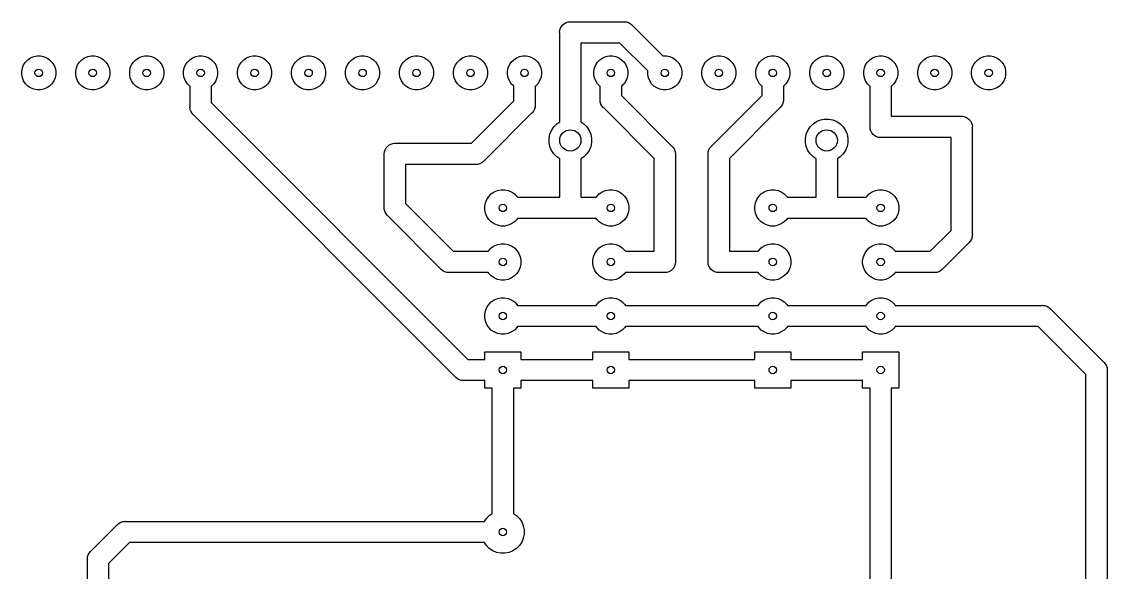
# Model space of a CAD drawing. Extents: x 115.8 to 166.9, y -116.1 to -61.1.
# Drawn here: x 115.8 to 166.9, y -87 to -61.1 of the extents above; entities that cross this region are included whole.
import ezdxf

# ---------------------------------------------------------------- set-up
doc = ezdxf.new("R2010")
doc.units = 0
doc.layers.add('BLACK', color=7, linetype='CONTINUOUS')

msp = doc.modelspace()

# ---------------------------------------------------------------- linework, layer by layer
at = {"layer": 'BLACK', "linetype": 'CONTINUOUS'}
for p, q in [((141.187, -61.3159), (141.25, -61.2397)), ((141.25, -61.2397), (141.326, -61.1773)), ((141.326, -61.1773), (141.413, -61.1308)), ((141.413, -61.1308), (141.507, -61.1022)), ((141.507, -61.1022), (141.58, -61.095)), ((141.58, -61.095), (141.605, -61.0926)), ((141.605, -61.0926), (141.63, -61.095)), ((141.63, -61.095), (144.12, -61.095)), ((144.12, -61.095), (144.145, -61.0926)), ((144.145, -61.0926), (144.17, -61.095)), ((144.17, -61.095), (144.243, -61.1022)), ((144.243, -61.1022), (144.337, -61.1308)), ((144.337, -61.1308), (144.424, -61.1773)), ((144.424, -61.1773), (144.5, -61.2397)), ((144.5, -61.2397), (144.516, -61.2588)), ((144.516, -61.2588), (145.959, -62.7023)), ((141.103, -61.595), (141.112, -61.497)), ((141.105, -61.6196), (141.103, -61.595)), ((141.105, -65.8064), (141.105, -61.6196)), ((141.112, -61.497), (141.141, -61.4027)), ((141.141, -61.4027), (141.187, -61.3159)), ((143.938, -62.095), (142.105, -62.095)), ((142.105, -62.095), (142.105, -65.8064)), ((145.252, -63.4094), (143.938, -62.095)), ((116.08, -62.8786), (116.211, -62.791)), ((116.211, -62.791), (116.357, -62.7307)), ((116.357, -62.7307), (116.511, -62.7)), ((116.511, -62.7), (116.669, -62.7)), ((116.669, -62.7), (116.823, -62.7307)), ((116.823, -62.7307), (116.969, -62.791)), ((116.969, -62.791), (117.1, -62.8786)), ((118.62, -62.8786), (118.751, -62.791)), ((118.751, -62.791), (118.897, -62.7307)), ((118.897, -62.7307), (119.051, -62.7)), ((119.051, -62.7), (119.209, -62.7)), ((119.209, -62.7), (119.363, -62.7307)), ((119.363, -62.7307), (119.509, -62.791)), ((119.509, -62.791), (119.64, -62.8786)), ((121.16, -62.8786), (121.291, -62.791)), ((121.291, -62.791), (121.437, -62.7307)), ((121.437, -62.7307), (121.591, -62.7)), ((121.591, -62.7), (121.749, -62.7)), ((121.749, -62.7), (121.903, -62.7307)), ((121.903, -62.7307), (122.049, -62.791)), ((122.049, -62.791), (122.18, -62.8786)), ((123.7, -62.8786), (123.831, -62.791)), ((123.831, -62.791), (123.977, -62.7307)), ((123.977, -62.7307), (124.131, -62.7)), ((124.131, -62.7), (124.289, -62.7)), ((124.289, -62.7), (124.443, -62.7307)), ((124.443, -62.7307), (124.589, -62.791)), ((124.589, -62.791), (124.72, -62.8786)), ((126.24, -62.8786), (126.371, -62.791)), ((126.371, -62.791), (126.517, -62.7307)), ((126.517, -62.7307), (126.671, -62.7)), ((126.671, -62.7), (126.829, -62.7)), ((126.829, -62.7), (126.983, -62.7307)), ((126.983, -62.7307), (127.129, -62.791)), ((127.129, -62.791), (127.26, -62.8786)), ((128.78, -62.8786), (128.911, -62.791)), ((128.911, -62.791), (129.057, -62.7307)), ((129.057, -62.7307), (129.211, -62.7)), ((129.211, -62.7), (129.369, -62.7)), ((129.369, -62.7), (129.523, -62.7307)), ((129.523, -62.7307), (129.669, -62.791)), ((129.669, -62.791), (129.8, -62.8786)), ((131.32, -62.8786), (131.451, -62.791)), ((131.451, -62.791), (131.597, -62.7307)), ((131.597, -62.7307), (131.751, -62.7)), ((131.751, -62.7), (131.909, -62.7)), ((131.909, -62.7), (132.063, -62.7307)), ((132.063, -62.7307), (132.209, -62.791)), ((132.209, -62.791), (132.34, -62.8786)), ((133.86, -62.8786), (133.991, -62.791)), ((133.991, -62.791), (134.137, -62.7307)), ((134.137, -62.7307), (134.291, -62.7)), ((134.291, -62.7), (134.449, -62.7)), ((134.449, -62.7), (134.603, -62.7307)), ((134.603, -62.7307), (134.749, -62.791)), ((134.749, -62.791), (134.88, -62.8786)), ((136.4, -62.8786), (136.531, -62.791)), ((136.531, -62.791), (136.677, -62.7307)), ((136.677, -62.7307), (136.831, -62.7)), ((136.831, -62.7), (136.989, -62.7)), ((136.989, -62.7), (137.143, -62.7307)), ((137.143, -62.7307), (137.289, -62.791)), ((137.289, -62.791), (137.42, -62.8786)), ((138.94, -62.8786), (139.071, -62.791)), ((139.071, -62.791), (139.217, -62.7307)), ((139.217, -62.7307), (139.371, -62.7)), ((139.371, -62.7), (139.529, -62.7)), ((139.529, -62.7), (139.683, -62.7307)), ((139.683, -62.7307), (139.829, -62.791)), ((139.829, -62.791), (139.96, -62.8786)), ((143, -62.8786), (143.131, -62.791)), ((143.131, -62.791), (143.277, -62.7307)), ((143.277, -62.7307), (143.431, -62.7)), ((143.431, -62.7), (143.589, -62.7)), ((143.589, -62.7), (143.743, -62.7307)), ((143.743, -62.7307), (143.889, -62.791)), ((143.889, -62.791), (144.02, -62.8786)), ((145.959, -62.7023), (145.971, -62.7)), ((145.971, -62.7), (146.129, -62.7)), ((146.129, -62.7), (146.283, -62.7307)), ((146.283, -62.7307), (146.429, -62.791)), ((146.429, -62.791), (146.56, -62.8786)), ((148.08, -62.8786), (148.211, -62.791)), ((148.211, -62.791), (148.357, -62.7307)), ((148.357, -62.7307), (148.511, -62.7)), ((148.511, -62.7), (148.669, -62.7)), ((148.669, -62.7), (148.823, -62.7307)), ((148.823, -62.7307), (148.969, -62.791)), ((148.969, -62.791), (149.1, -62.8786)), ((150.62, -62.8786), (150.751, -62.791)), ((150.751, -62.791), (150.897, -62.7307)), ((150.897, -62.7307), (151.051, -62.7)), ((151.051, -62.7), (151.209, -62.7)), ((151.209, -62.7), (151.363, -62.7307)), ((151.363, -62.7307), (151.509, -62.791)), ((151.509, -62.791), (151.64, -62.8786)), ((153.16, -62.8786), (153.291, -62.791)), ((153.291, -62.791), (153.437, -62.7307)), ((153.437, -62.7307), (153.591, -62.7)), ((153.591, -62.7), (153.749, -62.7)), ((153.749, -62.7), (153.903, -62.7307)), ((153.903, -62.7307), (154.049, -62.791)), ((154.049, -62.791), (154.18, -62.8786)), ((155.7, -62.8786), (155.831, -62.791)), ((155.831, -62.791), (155.977, -62.7307)), ((155.977, -62.7307), (156.131, -62.7)), ((156.131, -62.7), (156.289, -62.7)), ((156.289, -62.7), (156.443, -62.7307)), ((156.443, -62.7307), (156.589, -62.791)), ((156.589, -62.791), (156.72, -62.8786)), ((158.24, -62.8786), (158.371, -62.791)), ((158.371, -62.791), (158.517, -62.7307)), ((158.517, -62.7307), (158.671, -62.7)), ((158.671, -62.7), (158.829, -62.7)), ((158.829, -62.7), (158.983, -62.7307)), ((158.983, -62.7307), (159.129, -62.791)), ((159.129, -62.791), (159.26, -62.8786)), ((160.78, -62.8786), (160.911, -62.791)), ((160.911, -62.791), (161.057, -62.7307)), ((161.057, -62.7307), (161.211, -62.7)), ((161.211, -62.7), (161.369, -62.7)), ((161.369, -62.7), (161.523, -62.7307)), ((161.523, -62.7307), (161.669, -62.791)), ((161.669, -62.791), (161.8, -62.8786)), ((115.79, -63.4212), (115.821, -63.2666)), ((115.821, -63.2666), (115.881, -63.1211)), ((115.881, -63.1211), (115.969, -62.99)), ((115.969, -62.99), (116.08, -62.8786)), ((117.1, -62.8786), (117.211, -62.99)), ((117.211, -62.99), (117.299, -63.1211)), ((117.299, -63.1211), (117.359, -63.2666)), ((117.359, -63.2666), (117.39, -63.4212)), ((118.33, -63.4212), (118.361, -63.2666)), ((118.361, -63.2666), (118.421, -63.1211)), ((118.421, -63.1211), (118.509, -62.99)), ((118.509, -62.99), (118.62, -62.8786)), ((119.64, -62.8786), (119.751, -62.99)), ((119.751, -62.99), (119.839, -63.1211)), ((119.839, -63.1211), (119.899, -63.2666)), ((119.899, -63.2666), (119.93, -63.4212)), ((120.87, -63.4212), (120.901, -63.2666)), ((120.901, -63.2666), (120.961, -63.1211)), ((120.961, -63.1211), (121.049, -62.99)), ((121.049, -62.99), (121.16, -62.8786)), ((122.18, -62.8786), (122.291, -62.99)), ((122.291, -62.99), (122.379, -63.1211)), ((122.379, -63.1211), (122.439, -63.2666)), ((122.439, -63.2666), (122.47, -63.4212)), ((123.41, -63.4212), (123.441, -63.2666)), ((123.441, -63.2666), (123.501, -63.1211)), ((123.501, -63.1211), (123.589, -62.99)), ((123.589, -62.99), (123.7, -62.8786)), ((124.72, -62.8786), (124.831, -62.99)), ((124.831, -62.99), (124.919, -63.1211)), ((124.919, -63.1211), (124.979, -63.2666)), ((124.979, -63.2666), (125.01, -63.4212)), ((125.95, -63.4212), (125.981, -63.2666)), ((125.981, -63.2666), (126.041, -63.1211)), ((126.041, -63.1211), (126.129, -62.99)), ((126.129, -62.99), (126.24, -62.8786)), ((127.26, -62.8786), (127.371, -62.99)), ((127.371, -62.99), (127.459, -63.1211)), ((127.459, -63.1211), (127.519, -63.2666)), ((127.519, -63.2666), (127.55, -63.4212)), ((128.49, -63.4212), (128.521, -63.2666)), ((128.521, -63.2666), (128.581, -63.1211)), ((128.581, -63.1211), (128.669, -62.99)), ((128.669, -62.99), (128.78, -62.8786)), ((129.8, -62.8786), (129.911, -62.99)), ((129.911, -62.99), (129.999, -63.1211)), ((129.999, -63.1211), (130.059, -63.2666)), ((130.059, -63.2666), (130.09, -63.4212)), ((131.03, -63.4212), (131.061, -63.2666)), ((131.061, -63.2666), (131.121, -63.1211)), ((131.121, -63.1211), (131.209, -62.99)), ((131.209, -62.99), (131.32, -62.8786)), ((132.34, -62.8786), (132.451, -62.99)), ((132.451, -62.99), (132.539, -63.1211)), ((132.539, -63.1211), (132.599, -63.2666)), ((132.599, -63.2666), (132.63, -63.4212)), ((133.57, -63.4212), (133.601, -63.2666)), ((133.601, -63.2666), (133.661, -63.1211)), ((133.661, -63.1211), (133.749, -62.99)), ((133.749, -62.99), (133.86, -62.8786)), ((134.88, -62.8786), (134.991, -62.99)), ((134.991, -62.99), (135.079, -63.1211)), ((135.079, -63.1211), (135.139, -63.2666)), ((135.139, -63.2666), (135.17, -63.4212)), ((136.11, -63.4212), (136.141, -63.2666)), ((136.141, -63.2666), (136.201, -63.1211)), ((136.201, -63.1211), (136.289, -62.99)), ((136.289, -62.99), (136.4, -62.8786)), ((137.42, -62.8786), (137.531, -62.99)), ((137.531, -62.99), (137.619, -63.1211)), ((137.619, -63.1211), (137.679, -63.2666)), ((137.679, -63.2666), (137.71, -63.4212)), ((138.65, -63.4212), (138.681, -63.2666)), ((138.681, -63.2666), (138.741, -63.1211)), ((138.741, -63.1211), (138.829, -62.99)), ((138.829, -62.99), (138.94, -62.8786)), ((139.96, -62.8786), (140.071, -62.99)), ((140.071, -62.99), (140.159, -63.1211)), ((140.159, -63.1211), (140.219, -63.2666)), ((140.219, -63.2666), (140.25, -63.4212)), ((142.71, -63.4212), (142.741, -63.2666)), ((142.741, -63.2666), (142.801, -63.1211)), ((142.801, -63.1211), (142.889, -62.99)), ((142.889, -62.99), (143, -62.8786)), ((144.02, -62.8786), (144.131, -62.99)), ((144.131, -62.99), (144.219, -63.1211)), ((144.219, -63.1211), (144.279, -63.2666)), ((144.279, -63.2666), (144.31, -63.4212)), ((146.56, -62.8786), (146.671, -62.99)), ((146.671, -62.99), (146.759, -63.1211)), ((146.759, -63.1211), (146.819, -63.2666)), ((146.819, -63.2666), (146.85, -63.4212)), ((147.79, -63.4212), (147.821, -63.2666)), ((147.821, -63.2666), (147.881, -63.1211)), ((147.881, -63.1211), (147.969, -62.99)), ((147.969, -62.99), (148.08, -62.8786)), ((149.1, -62.8786), (149.211, -62.99)), ((149.211, -62.99), (149.299, -63.1211)), ((149.299, -63.1211), (149.359, -63.2666)), ((149.359, -63.2666), (149.39, -63.4212)), ((150.33, -63.4212), (150.361, -63.2666)), ((150.361, -63.2666), (150.421, -63.1211)), ((150.421, -63.1211), (150.509, -62.99)), ((150.509, -62.99), (150.62, -62.8786)), ((151.64, -62.8786), (151.751, -62.99)), ((151.751, -62.99), (151.839, -63.1211)), ((151.839, -63.1211), (151.899, -63.2666)), ((151.899, -63.2666), (151.93, -63.4212)), ((152.87, -63.4212), (152.901, -63.2666)), ((152.901, -63.2666), (152.961, -63.1211)), ((152.961, -63.1211), (153.049, -62.99)), ((153.049, -62.99), (153.16, -62.8786)), ((154.18, -62.8786), (154.291, -62.99)), ((154.291, -62.99), (154.379, -63.1211)), ((154.379, -63.1211), (154.439, -63.2666)), ((154.439, -63.2666), (154.47, -63.4212)), ((155.41, -63.4212), (155.441, -63.2666)), ((155.441, -63.2666), (155.501, -63.1211)), ((155.501, -63.1211), (155.589, -62.99)), ((155.589, -62.99), (155.7, -62.8786)), ((156.72, -62.8786), (156.831, -62.99)), ((156.831, -62.99), (156.919, -63.1211)), ((156.919, -63.1211), (156.979, -63.2666)), ((156.979, -63.2666), (157.01, -63.4212)), ((157.95, -63.4212), (157.981, -63.2666)), ((157.981, -63.2666), (158.041, -63.1211)), ((158.041, -63.1211), (158.129, -62.99)), ((158.129, -62.99), (158.24, -62.8786)), ((159.26, -62.8786), (159.371, -62.99)), ((159.371, -62.99), (159.459, -63.1211)), ((159.459, -63.1211), (159.519, -63.2666)), ((159.519, -63.2666), (159.55, -63.4212)), ((160.49, -63.4212), (160.521, -63.2666)), ((160.521, -63.2666), (160.581, -63.1211)), ((160.581, -63.1211), (160.669, -62.99)), ((160.669, -62.99), (160.78, -62.8786)), ((161.8, -62.8786), (161.911, -62.99)), ((161.911, -62.99), (161.999, -63.1211)), ((161.999, -63.1211), (162.059, -63.2666)), ((162.059, -63.2666), (162.09, -63.4212)), ((115.79, -63.5788), (115.79, -63.4212)), ((115.821, -63.7334), (115.79, -63.5788)), ((115.881, -63.8789), (115.821, -63.7334)), ((117.359, -63.7334), (117.299, -63.8789)), ((117.39, -63.5788), (117.359, -63.7334)), ((117.39, -63.4212), (117.39, -63.5788)), ((118.33, -63.5788), (118.33, -63.4212)), ((118.361, -63.7334), (118.33, -63.5788)), ((118.421, -63.8789), (118.361, -63.7334)), ((119.899, -63.7334), (119.839, -63.8789)), ((119.93, -63.5788), (119.899, -63.7334)), ((119.93, -63.4212), (119.93, -63.5788)), ((120.87, -63.5788), (120.87, -63.4212)), ((120.901, -63.7334), (120.87, -63.5788)), ((120.961, -63.8789), (120.901, -63.7334)), ((122.439, -63.7334), (122.379, -63.8789)), ((122.47, -63.5788), (122.439, -63.7334)), ((122.47, -63.4212), (122.47, -63.5788)), ((123.41, -63.5788), (123.41, -63.4212)), ((123.441, -63.7334), (123.41, -63.5788)), ((123.501, -63.8789), (123.441, -63.7334)), ((124.979, -63.7334), (124.919, -63.8789)), ((125.01, -63.5788), (124.979, -63.7334)), ((125.01, -63.4212), (125.01, -63.5788)), ((125.95, -63.5788), (125.95, -63.4212)), ((125.981, -63.7334), (125.95, -63.5788)), ((126.041, -63.8789), (125.981, -63.7334)), ((127.519, -63.7334), (127.459, -63.8789)), ((127.55, -63.5788), (127.519, -63.7334)), ((127.55, -63.4212), (127.55, -63.5788)), ((128.49, -63.5788), (128.49, -63.4212)), ((128.521, -63.7334), (128.49, -63.5788)), ((128.581, -63.8789), (128.521, -63.7334)), ((130.059, -63.7334), (129.999, -63.8789)), ((130.09, -63.5788), (130.059, -63.7334)), ((130.09, -63.4212), (130.09, -63.5788)), ((131.03, -63.5788), (131.03, -63.4212)), ((131.061, -63.7334), (131.03, -63.5788)), ((131.121, -63.8789), (131.061, -63.7334)), ((132.599, -63.7334), (132.539, -63.8789)), ((132.63, -63.5788), (132.599, -63.7334)), ((132.63, -63.4212), (132.63, -63.5788)), ((133.57, -63.5788), (133.57, -63.4212)), ((133.601, -63.7334), (133.57, -63.5788)), ((133.661, -63.8789), (133.601, -63.7334)), ((135.139, -63.7334), (135.079, -63.8789)), ((135.17, -63.5788), (135.139, -63.7334)), ((135.17, -63.4212), (135.17, -63.5788)), ((136.11, -63.5788), (136.11, -63.4212)), ((136.141, -63.7334), (136.11, -63.5788)), ((136.201, -63.8789), (136.141, -63.7334)), ((137.679, -63.7334), (137.619, -63.8789)), ((137.71, -63.5788), (137.679, -63.7334)), ((137.71, -63.4212), (137.71, -63.5788)), ((138.65, -63.5788), (138.65, -63.4212)), ((138.681, -63.7334), (138.65, -63.5788)), ((138.741, -63.8789), (138.681, -63.7334)), ((140.219, -63.7334), (140.159, -63.8789)), ((140.25, -63.5788), (140.219, -63.7334)), ((140.25, -63.4212), (140.25, -63.5788)), ((142.71, -63.5788), (142.71, -63.4212)), ((142.741, -63.7334), (142.71, -63.5788)), ((142.801, -63.8789), (142.741, -63.7334)), ((144.279, -63.7334), (144.219, -63.8789)), ((144.31, -63.5788), (144.279, -63.7334)), ((144.31, -63.4212), (144.31, -63.5788)), ((145.25, -63.4212), (145.252, -63.4094)), ((145.25, -63.5788), (145.25, -63.4212)), ((145.281, -63.7334), (145.25, -63.5788)), ((145.341, -63.8789), (145.281, -63.7334)), ((146.819, -63.7334), (146.759, -63.8789)), ((146.85, -63.5788), (146.819, -63.7334)), ((146.85, -63.4212), (146.85, -63.5788)), ((147.79, -63.5788), (147.79, -63.4212)), ((147.821, -63.7334), (147.79, -63.5788)), ((147.881, -63.8789), (147.821, -63.7334)), ((149.359, -63.7334), (149.299, -63.8789)), ((149.39, -63.5788), (149.359, -63.7334)), ((149.39, -63.4212), (149.39, -63.5788)), ((150.33, -63.5788), (150.33, -63.4212)), ((150.361, -63.7334), (150.33, -63.5788)), ((150.421, -63.8789), (150.361, -63.7334)), ((151.899, -63.7334), (151.839, -63.8789)), ((151.93, -63.5788), (151.899, -63.7334)), ((151.93, -63.4212), (151.93, -63.5788)), ((152.87, -63.5788), (152.87, -63.4212)), ((152.901, -63.7334), (152.87, -63.5788)), ((152.961, -63.8789), (152.901, -63.7334)), ((154.439, -63.7334), (154.379, -63.8789)), ((154.47, -63.5788), (154.439, -63.7334)), ((154.47, -63.4212), (154.47, -63.5788)), ((155.41, -63.5788), (155.41, -63.4212)), ((155.441, -63.7334), (155.41, -63.5788)), ((155.501, -63.8789), (155.441, -63.7334)), ((156.979, -63.7334), (156.919, -63.8789)), ((157.01, -63.5788), (156.979, -63.7334)), ((157.01, -63.4212), (157.01, -63.5788)), ((157.95, -63.5788), (157.95, -63.4212)), ((157.981, -63.7334), (157.95, -63.5788)), ((158.041, -63.8789), (157.981, -63.7334)), ((159.519, -63.7334), (159.459, -63.8789)), ((159.55, -63.5788), (159.519, -63.7334)), ((159.55, -63.4212), (159.55, -63.5788)), ((160.49, -63.5788), (160.49, -63.4212)), ((160.521, -63.7334), (160.49, -63.5788)), ((160.581, -63.8789), (160.521, -63.7334)), ((162.059, -63.7334), (161.999, -63.8789)), ((162.09, -63.5788), (162.059, -63.7334)), ((162.09, -63.4212), (162.09, -63.5788)), ((115.969, -64.01), (115.881, -63.8789)), ((116.08, -64.1214), (115.969, -64.01)), ((116.211, -64.209), (116.08, -64.1214)), ((116.357, -64.2693), (116.211, -64.209)), ((116.511, -64.3), (116.357, -64.2693)), ((116.669, -64.3), (116.511, -64.3)), ((116.823, -64.2693), (116.669, -64.3)), ((116.969, -64.209), (116.823, -64.2693)), ((117.1, -64.1214), (116.969, -64.209)), ((117.211, -64.01), (117.1, -64.1214)), ((117.299, -63.8789), (117.211, -64.01)), ((118.509, -64.01), (118.421, -63.8789)), ((118.62, -64.1214), (118.509, -64.01)), ((118.751, -64.209), (118.62, -64.1214)), ((118.897, -64.2693), (118.751, -64.209)), ((119.051, -64.3), (118.897, -64.2693)), ((119.209, -64.3), (119.051, -64.3)), ((119.363, -64.2693), (119.209, -64.3)), ((119.509, -64.209), (119.363, -64.2693)), ((119.64, -64.1214), (119.509, -64.209)), ((119.751, -64.01), (119.64, -64.1214)), ((119.839, -63.8789), (119.751, -64.01)), ((121.049, -64.01), (120.961, -63.8789)), ((121.16, -64.1214), (121.049, -64.01)), ((121.291, -64.209), (121.16, -64.1214)), ((121.437, -64.2693), (121.291, -64.209)), ((121.591, -64.3), (121.437, -64.2693)), ((121.749, -64.3), (121.591, -64.3)), ((121.903, -64.2693), (121.749, -64.3)), ((122.049, -64.209), (121.903, -64.2693)), ((122.18, -64.1214), (122.049, -64.209)), ((122.291, -64.01), (122.18, -64.1214)), ((122.379, -63.8789), (122.291, -64.01)), ((123.589, -64.01), (123.501, -63.8789)), ((123.7, -64.1214), (123.589, -64.01)), ((123.71, -64.1281), (123.7, -64.1214)), ((123.71, -65.0754), (123.71, -64.1281)), ((124.72, -64.1214), (124.71, -64.1281)), ((124.71, -64.1281), (124.71, -64.8929)), ((124.831, -64.01), (124.72, -64.1214)), ((124.919, -63.8789), (124.831, -64.01)), ((126.129, -64.01), (126.041, -63.8789)), ((126.24, -64.1214), (126.129, -64.01)), ((126.371, -64.209), (126.24, -64.1214)), ((126.517, -64.2693), (126.371, -64.209)), ((126.671, -64.3), (126.517, -64.2693)), ((126.829, -64.3), (126.671, -64.3)), ((126.983, -64.2693), (126.829, -64.3)), ((127.129, -64.209), (126.983, -64.2693)), ((127.26, -64.1214), (127.129, -64.209)), ((127.371, -64.01), (127.26, -64.1214)), ((127.459, -63.8789), (127.371, -64.01)), ((128.669, -64.01), (128.581, -63.8789)), ((128.78, -64.1214), (128.669, -64.01)), ((128.911, -64.209), (128.78, -64.1214)), ((129.057, -64.2693), (128.911, -64.209)), ((129.211, -64.3), (129.057, -64.2693)), ((129.369, -64.3), (129.211, -64.3)), ((129.523, -64.2693), (129.369, -64.3)), ((129.669, -64.209), (129.523, -64.2693)), ((129.8, -64.1214), (129.669, -64.209)), ((129.911, -64.01), (129.8, -64.1214)), ((129.999, -63.8789), (129.911, -64.01)), ((131.209, -64.01), (131.121, -63.8789)), ((131.32, -64.1214), (131.209, -64.01)), ((131.451, -64.209), (131.32, -64.1214)), ((131.597, -64.2693), (131.451, -64.209)), ((131.751, -64.3), (131.597, -64.2693)), ((131.909, -64.3), (131.751, -64.3)), ((132.063, -64.2693), (131.909, -64.3)), ((132.209, -64.209), (132.063, -64.2693)), ((132.34, -64.1214), (132.209, -64.209)), ((132.451, -64.01), (132.34, -64.1214)), ((132.539, -63.8789), (132.451, -64.01)), ((133.749, -64.01), (133.661, -63.8789)), ((133.86, -64.1214), (133.749, -64.01)), ((133.991, -64.209), (133.86, -64.1214)), ((134.137, -64.2693), (133.991, -64.209)), ((134.291, -64.3), (134.137, -64.2693)), ((134.449, -64.3), (134.291, -64.3)), ((134.603, -64.2693), (134.449, -64.3)), ((134.749, -64.209), (134.603, -64.2693)), ((134.88, -64.1214), (134.749, -64.209)), ((134.991, -64.01), (134.88, -64.1214)), ((135.079, -63.8789), (134.991, -64.01)), ((136.289, -64.01), (136.201, -63.8789)), ((136.4, -64.1214), (136.289, -64.01)), ((136.531, -64.209), (136.4, -64.1214)), ((136.677, -64.2693), (136.531, -64.209)), ((136.831, -64.3), (136.677, -64.2693)), ((136.989, -64.3), (136.831, -64.3)), ((137.143, -64.2693), (136.989, -64.3)), ((137.289, -64.209), (137.143, -64.2693)), ((137.42, -64.1214), (137.289, -64.209)), ((137.531, -64.01), (137.42, -64.1214)), ((137.619, -63.8789), (137.531, -64.01)), ((138.829, -64.01), (138.741, -63.8789)), ((138.94, -64.1214), (138.829, -64.01)), ((138.95, -64.1281), (138.94, -64.1214)), ((138.95, -64.8129), (138.95, -64.1281)), ((139.96, -64.1214), (139.95, -64.1281)), ((139.95, -64.1281), (139.95, -64.9954)), ((140.071, -64.01), (139.96, -64.1214)), ((140.159, -63.8789), (140.071, -64.01)), ((142.889, -64.01), (142.801, -63.8789)), ((143, -64.1214), (142.889, -64.01)), ((143.01, -64.1281), (143, -64.1214)), ((143.01, -64.7454), (143.01, -64.1281)), ((144.02, -64.1214), (144.01, -64.1281)), ((144.01, -64.1281), (144.01, -64.5629)), ((144.131, -64.01), (144.02, -64.1214)), ((144.219, -63.8789), (144.131, -64.01)), ((145.429, -64.01), (145.341, -63.8789)), ((145.54, -64.1214), (145.429, -64.01)), ((145.671, -64.209), (145.54, -64.1214)), ((145.817, -64.2693), (145.671, -64.209)), ((145.971, -64.3), (145.817, -64.2693)), ((146.129, -64.3), (145.971, -64.3)), ((146.283, -64.2693), (146.129, -64.3)), ((146.429, -64.209), (146.283, -64.2693)), ((146.56, -64.1214), (146.429, -64.209)), ((146.671, -64.01), (146.56, -64.1214)), ((146.759, -63.8789), (146.671, -64.01)), ((147.969, -64.01), (147.881, -63.8789)), ((148.08, -64.1214), (147.969, -64.01)), ((148.211, -64.209), (148.08, -64.1214)), ((148.357, -64.2693), (148.211, -64.209)), ((148.511, -64.3), (148.357, -64.2693)), ((148.669, -64.3), (148.511, -64.3)), ((148.823, -64.2693), (148.669, -64.3)), ((148.969, -64.209), (148.823, -64.2693)), ((149.1, -64.1214), (148.969, -64.209)), ((149.211, -64.01), (149.1, -64.1214)), ((149.299, -63.8789), (149.211, -64.01)), ((150.509, -64.01), (150.421, -63.8789)), ((150.62, -64.1214), (150.509, -64.01)), ((150.63, -64.1281), (150.62, -64.1214)), ((150.63, -64.5629), (150.63, -64.1281)), ((151.64, -64.1214), (151.63, -64.1281)), ((151.63, -64.1281), (151.63, -64.7455)), ((151.751, -64.01), (151.64, -64.1214)), ((151.839, -63.8789), (151.751, -64.01)), ((153.049, -64.01), (152.961, -63.8789)), ((153.16, -64.1214), (153.049, -64.01)), ((153.291, -64.209), (153.16, -64.1214)), ((153.437, -64.2693), (153.291, -64.209)), ((153.591, -64.3), (153.437, -64.2693)), ((153.749, -64.3), (153.591, -64.3)), ((153.903, -64.2693), (153.749, -64.3)), ((154.049, -64.209), (153.903, -64.2693)), ((154.18, -64.1214), (154.049, -64.209)), ((154.291, -64.01), (154.18, -64.1214)), ((154.379, -63.8789), (154.291, -64.01)), ((155.589, -64.01), (155.501, -63.8789)), ((155.7, -64.1214), (155.589, -64.01)), ((155.71, -64.1281), (155.7, -64.1214)), ((155.71, -66.0154), (155.71, -64.1281)), ((156.72, -64.1214), (156.71, -64.1281)), ((156.71, -64.1281), (156.71, -65.54)), ((156.831, -64.01), (156.72, -64.1214)), ((156.919, -63.8789), (156.831, -64.01)), ((158.129, -64.01), (158.041, -63.8789)), ((158.24, -64.1214), (158.129, -64.01)), ((158.371, -64.209), (158.24, -64.1214)), ((158.517, -64.2693), (158.371, -64.209)), ((158.671, -64.3), (158.517, -64.2693)), ((158.829, -64.3), (158.671, -64.3)), ((158.983, -64.2693), (158.829, -64.3)), ((159.129, -64.209), (158.983, -64.2693)), ((159.26, -64.1214), (159.129, -64.209)), ((159.371, -64.01), (159.26, -64.1214)), ((159.459, -63.8789), (159.371, -64.01)), ((160.669, -64.01), (160.581, -63.8789)), ((160.78, -64.1214), (160.669, -64.01)), ((160.911, -64.209), (160.78, -64.1214)), ((161.057, -64.2693), (160.911, -64.209)), ((161.211, -64.3), (161.057, -64.2693)), ((161.369, -64.3), (161.211, -64.3)), ((161.523, -64.2693), (161.369, -64.3)), ((161.669, -64.209), (161.523, -64.2693)), ((161.8, -64.1214), (161.669, -64.209)), ((161.911, -64.01), (161.8, -64.1214)), ((161.999, -63.8789), (161.911, -64.01)), ((136.953, -66.81), (138.95, -64.8129)), ((143.008, -64.77), (143.01, -64.7454)), ((143.017, -64.868), (143.008, -64.77)), ((143.034, -64.922), (143.017, -64.868)), ((144.01, -64.5629), (146.386, -66.9391)), ((148.254, -66.9391), (150.63, -64.5629)), ((151.623, -64.868), (151.594, -64.9623)), ((151.63, -64.7946), (151.623, -64.868)), ((151.63, -64.7455), (151.632, -64.77)), ((151.632, -64.77), (151.63, -64.7946)), ((151.63, -64.7946), (151.63, -64.7946)), ((123.708, -65.1), (123.71, -65.0754)), ((123.717, -65.198), (123.708, -65.1)), ((123.74, -65.2724), (123.717, -65.198)), ((123.746, -65.2923), (123.74, -65.2724)), ((123.792, -65.3791), (123.746, -65.2923)), ((123.855, -65.4553), (123.792, -65.3791)), ((124.71, -64.8929), (136.787, -76.97)), ((139.805, -65.3753), (139.786, -65.3909)), ((139.868, -65.2991), (139.805, -65.3753)), ((139.914, -65.2123), (139.868, -65.2991)), ((139.943, -65.118), (139.914, -65.2123)), ((139.95, -65.0446), (139.943, -65.118)), ((139.95, -64.9954), (139.952, -65.02)), ((139.952, -65.02), (139.95, -65.0446)), ((139.95, -65.0446), (139.95, -65.0446)), ((143.046, -64.9623), (143.034, -64.922)), ((143.092, -65.0491), (143.046, -64.9623)), ((143.155, -65.1253), (143.092, -65.0491)), ((143.174, -65.1409), (143.155, -65.1253)), ((145.55, -67.5171), (143.174, -65.1409)), ((151.466, -65.1409), (149.09, -67.5171)), ((151.485, -65.1253), (151.466, -65.1409)), ((151.548, -65.0491), (151.485, -65.1253)), ((151.594, -64.9623), (151.548, -65.0491)), ((123.874, -65.4709), (123.855, -65.4553)), ((136.209, -77.8062), (123.874, -65.4709)), ((139.786, -65.3909), (137.531, -67.6462)), ((140.968, -65.8982), (141.105, -65.8064)), ((142.105, -65.8064), (142.242, -65.8982)), ((153.033, -65.8982), (153.196, -65.7888)), ((153.196, -65.7888), (153.378, -65.7134)), ((153.378, -65.7134), (153.572, -65.675)), ((153.572, -65.675), (153.768, -65.675)), ((153.768, -65.675), (153.962, -65.7134)), ((153.962, -65.7134), (154.144, -65.7888)), ((154.144, -65.7888), (154.307, -65.8982)), ((156.71, -65.54), (159.995, -65.54)), ((159.995, -65.54), (160.02, -65.5376)), ((160.02, -65.5376), (160.045, -65.54)), ((160.045, -65.54), (160.118, -65.5472)), ((160.118, -65.5472), (160.212, -65.5758)), ((160.212, -65.5758), (160.299, -65.6223)), ((160.299, -65.6223), (160.375, -65.6847)), ((160.375, -65.6847), (160.438, -65.7609)), ((160.438, -65.7609), (160.484, -65.8477)), ((160.484, -65.8477), (160.513, -65.942)), ((140.605, -66.5765), (140.643, -66.3833)), ((140.643, -66.3833), (140.719, -66.2013)), ((140.719, -66.2013), (140.828, -66.0375)), ((140.828, -66.0375), (140.968, -65.8982)), ((142.242, -65.8982), (142.382, -66.0375)), ((142.382, -66.0375), (142.491, -66.2013)), ((142.491, -66.2013), (142.567, -66.3833)), ((142.567, -66.3833), (142.605, -66.5765)), ((152.67, -66.5765), (152.708, -66.3833)), ((152.708, -66.3833), (152.784, -66.2013)), ((152.784, -66.2013), (152.893, -66.0375)), ((152.893, -66.0375), (153.033, -65.8982)), ((154.307, -65.8982), (154.447, -66.0375)), ((154.447, -66.0375), (154.556, -66.2013)), ((154.556, -66.2013), (154.632, -66.3833)), ((154.632, -66.3833), (154.67, -66.5765)), ((155.708, -66.04), (155.71, -66.0154)), ((155.717, -66.138), (155.708, -66.04)), ((155.746, -66.2323), (155.717, -66.138)), ((155.759, -66.2573), (155.746, -66.2323)), ((155.792, -66.3191), (155.759, -66.2573)), ((155.855, -66.3953), (155.792, -66.3191)), ((155.931, -66.4577), (155.855, -66.3953)), ((160.513, -65.942), (160.522, -66.04)), ((160.522, -66.04), (160.52, -66.0646)), ((160.52, -66.0646), (160.52, -71.0954)), ((132.995, -66.9547), (133.071, -66.8923)), ((133.071, -66.8923), (133.158, -66.8458)), ((133.158, -66.8458), (133.252, -66.8172)), ((133.252, -66.8172), (133.325, -66.81)), ((133.325, -66.81), (133.35, -66.8076)), ((133.35, -66.8076), (133.375, -66.81)), ((133.375, -66.81), (136.953, -66.81)), ((140.605, -66.7735), (140.605, -66.5765)), ((140.643, -66.9667), (140.605, -66.7735)), ((142.605, -66.7735), (142.567, -66.9667)), ((142.605, -66.5765), (142.605, -66.7735)), ((152.67, -66.7735), (152.67, -66.5765)), ((152.708, -66.9667), (152.67, -66.7735)), ((154.67, -66.7735), (154.632, -66.9667)), ((154.67, -66.5765), (154.67, -66.7735)), ((156.018, -66.5042), (155.931, -66.4577)), ((156.112, -66.5328), (156.018, -66.5042)), ((156.21, -66.5424), (156.112, -66.5328)), ((156.235, -66.54), (156.21, -66.5424)), ((159.52, -66.54), (156.235, -66.54)), ((159.52, -70.9129), (159.52, -66.54)), ((132.848, -67.31), (132.857, -67.212)), ((132.85, -67.3346), (132.848, -67.31)), ((132.85, -69.8254), (132.85, -67.3346)), ((132.857, -67.212), (132.886, -67.1177)), ((132.886, -67.1177), (132.932, -67.0309)), ((132.932, -67.0309), (132.995, -66.9547)), ((140.719, -67.1487), (140.643, -66.9667)), ((140.828, -67.3125), (140.719, -67.1487)), ((140.968, -67.4518), (140.828, -67.3125)), ((142.382, -67.3125), (142.242, -67.4518)), ((142.491, -67.1487), (142.382, -67.3125)), ((142.567, -66.9667), (142.491, -67.1487)), ((146.386, -66.9391), (146.405, -66.9547)), ((146.405, -66.9547), (146.468, -67.0309)), ((146.468, -67.0309), (146.514, -67.1177)), ((146.514, -67.1177), (146.543, -67.212)), ((146.543, -67.212), (146.55, -67.2854)), ((146.55, -67.2854), (146.55, -67.2854)), ((146.55, -67.2854), (146.552, -67.31)), ((146.552, -67.31), (146.55, -67.3345)), ((146.55, -67.3345), (146.55, -72.3654)), ((148.088, -67.31), (148.097, -67.212)), ((148.09, -67.3346), (148.088, -67.31)), ((148.09, -72.3654), (148.09, -67.3346)), ((148.097, -67.212), (148.126, -67.1177)), ((148.126, -67.1177), (148.139, -67.0927)), ((148.139, -67.0927), (148.172, -67.0309)), ((148.172, -67.0309), (148.235, -66.9547)), ((148.235, -66.9547), (148.254, -66.9391)), ((152.784, -67.1487), (152.708, -66.9667)), ((152.893, -67.3125), (152.784, -67.1487)), ((153.033, -67.4518), (152.893, -67.3125)), ((154.447, -67.3125), (154.307, -67.4518)), ((154.556, -67.1487), (154.447, -67.3125)), ((154.632, -66.9667), (154.556, -67.1487)), ((137.135, -67.81), (133.85, -67.81)), ((133.85, -67.81), (133.85, -69.6429)), ((137.16, -67.8124), (137.135, -67.81)), ((137.185, -67.81), (137.16, -67.8124)), ((137.258, -67.8028), (137.185, -67.81)), ((137.352, -67.7742), (137.258, -67.8028)), ((137.439, -67.7277), (137.352, -67.7742)), ((137.515, -67.6653), (137.439, -67.7277)), ((137.531, -67.6462), (137.515, -67.6653)), ((141.105, -67.5436), (140.968, -67.4518)), ((141.105, -69.35), (141.105, -67.5436)), ((142.242, -67.4518), (142.105, -67.5436)), ((142.105, -67.5436), (142.105, -69.35)), ((145.55, -71.89), (145.55, -67.5171)), ((149.09, -67.5171), (149.09, -71.89)), ((153.17, -67.5436), (153.033, -67.4518)), ((153.17, -69.35), (153.17, -67.5436)), ((154.307, -67.4518), (154.17, -67.5436)), ((154.17, -67.5436), (154.17, -69.35)), ((137.613, -69.6021), (137.677, -69.4474)), ((137.677, -69.4474), (137.77, -69.3082)), ((137.77, -69.3082), (137.888, -69.1898)), ((137.888, -69.1898), (138.027, -69.0967)), ((138.027, -69.0967), (138.182, -69.0327)), ((138.182, -69.0327), (138.346, -69)), ((138.346, -69), (138.514, -69)), ((138.514, -69), (138.678, -69.0327)), ((138.678, -69.0327), (138.833, -69.0967)), ((138.833, -69.0967), (138.972, -69.1898)), ((138.972, -69.1898), (139.09, -69.3082)), ((139.09, -69.3082), (139.118, -69.35)), ((139.118, -69.35), (141.105, -69.35)), ((142.105, -69.35), (142.822, -69.35)), ((142.822, -69.35), (142.85, -69.3082)), ((142.85, -69.3082), (142.968, -69.1898)), ((142.968, -69.1898), (143.107, -69.0967)), ((143.107, -69.0967), (143.262, -69.0327)), ((143.262, -69.0327), (143.426, -69)), ((143.426, -69), (143.594, -69)), ((143.594, -69), (143.758, -69.0327)), ((143.758, -69.0327), (143.913, -69.0967)), ((143.913, -69.0967), (144.052, -69.1898)), ((144.052, -69.1898), (144.17, -69.3082)), ((144.17, -69.3082), (144.263, -69.4474)), ((144.263, -69.4474), (144.327, -69.6021)), ((150.313, -69.6021), (150.377, -69.4474)), ((150.377, -69.4474), (150.47, -69.3082)), ((150.47, -69.3082), (150.588, -69.1898)), ((150.588, -69.1898), (150.727, -69.0967)), ((150.727, -69.0967), (150.882, -69.0327)), ((150.882, -69.0327), (151.046, -69)), ((151.046, -69), (151.214, -69)), ((151.214, -69), (151.378, -69.0327)), ((151.378, -69.0327), (151.533, -69.0967)), ((151.533, -69.0967), (151.672, -69.1898)), ((151.672, -69.1898), (151.79, -69.3082)), ((151.79, -69.3082), (151.818, -69.35)), ((151.818, -69.35), (153.17, -69.35)), ((154.17, -69.35), (155.522, -69.35)), ((155.522, -69.35), (155.55, -69.3082)), ((155.55, -69.3082), (155.668, -69.1898)), ((155.668, -69.1898), (155.807, -69.0967)), ((155.807, -69.0967), (155.962, -69.0327)), ((155.962, -69.0327), (156.126, -69)), ((156.126, -69), (156.294, -69)), ((156.294, -69), (156.458, -69.0327)), ((156.458, -69.0327), (156.613, -69.0967)), ((156.613, -69.0967), (156.752, -69.1898)), ((156.752, -69.1898), (156.87, -69.3082)), ((156.87, -69.3082), (156.963, -69.4474)), ((156.963, -69.4474), (157.027, -69.6021)), ((132.848, -69.85), (132.85, -69.8254)), ((132.85, -69.8746), (132.848, -69.85)), ((132.857, -69.948), (132.85, -69.8746)), ((132.886, -70.0423), (132.857, -69.948)), ((133.85, -69.6429), (136.097, -71.89)), ((137.58, -69.7663), (137.613, -69.6021)), ((137.58, -69.9337), (137.58, -69.7663)), ((137.613, -70.0979), (137.58, -69.9337)), ((144.327, -69.6021), (144.36, -69.7663)), ((144.36, -69.9337), (144.327, -70.0979)), ((144.36, -69.7663), (144.36, -69.9337)), ((150.28, -69.7663), (150.313, -69.6021)), ((150.28, -69.9337), (150.28, -69.7663)), ((150.313, -70.0979), (150.28, -69.9337)), ((157.027, -69.6021), (157.06, -69.7663)), ((157.06, -69.9337), (157.027, -70.0979)), ((157.06, -69.7663), (157.06, -69.9337)), ((132.932, -70.1291), (132.886, -70.0423)), ((132.995, -70.2053), (132.932, -70.1291)), ((133.014, -70.2209), (132.995, -70.2053)), ((135.519, -72.7262), (133.014, -70.2209)), ((137.677, -70.2526), (137.613, -70.0979)), ((137.77, -70.3918), (137.677, -70.2526)), ((137.888, -70.5102), (137.77, -70.3918)), ((139.09, -70.3918), (138.972, -70.5102)), ((139.118, -70.35), (139.09, -70.3918)), ((141.58, -70.35), (139.118, -70.35)), ((141.605, -70.3524), (141.58, -70.35)), ((141.63, -70.35), (141.605, -70.3524)), ((142.822, -70.35), (141.63, -70.35)), ((142.85, -70.3918), (142.822, -70.35)), ((142.968, -70.5102), (142.85, -70.3918)), ((144.17, -70.3918), (144.052, -70.5102)), ((144.263, -70.2526), (144.17, -70.3918)), ((144.327, -70.0979), (144.263, -70.2526)), ((150.377, -70.2526), (150.313, -70.0979)), ((150.47, -70.3918), (150.377, -70.2526)), ((150.588, -70.5102), (150.47, -70.3918)), ((151.79, -70.3918), (151.672, -70.5102)), ((151.818, -70.35), (151.79, -70.3918)), ((153.645, -70.35), (151.818, -70.35)), ((153.67, -70.3524), (153.645, -70.35)), ((153.695, -70.35), (153.67, -70.3524)), ((155.522, -70.35), (153.695, -70.35)), ((155.55, -70.3918), (155.522, -70.35)), ((155.668, -70.5102), (155.55, -70.3918)), ((156.87, -70.3918), (156.752, -70.5102)), ((156.963, -70.2526), (156.87, -70.3918)), ((157.027, -70.0979), (156.963, -70.2526)), ((138.027, -70.6033), (137.888, -70.5102)), ((138.182, -70.6673), (138.027, -70.6033)), ((138.346, -70.7), (138.182, -70.6673)), ((138.514, -70.7), (138.346, -70.7)), ((138.678, -70.6673), (138.514, -70.7)), ((138.833, -70.6033), (138.678, -70.6673)), ((138.972, -70.5102), (138.833, -70.6033)), ((143.107, -70.6033), (142.968, -70.5102)), ((143.262, -70.6673), (143.107, -70.6033)), ((143.426, -70.7), (143.262, -70.6673)), ((143.594, -70.7), (143.426, -70.7)), ((143.758, -70.6673), (143.594, -70.7)), ((143.913, -70.6033), (143.758, -70.6673)), ((144.052, -70.5102), (143.913, -70.6033)), ((150.727, -70.6033), (150.588, -70.5102)), ((150.882, -70.6673), (150.727, -70.6033)), ((151.046, -70.7), (150.882, -70.6673)), ((151.214, -70.7), (151.046, -70.7)), ((151.378, -70.6673), (151.214, -70.7)), ((151.533, -70.6033), (151.378, -70.6673)), ((151.672, -70.5102), (151.533, -70.6033)), ((155.807, -70.6033), (155.668, -70.5102)), ((155.962, -70.6673), (155.807, -70.6033)), ((156.126, -70.7), (155.962, -70.6673)), ((156.294, -70.7), (156.126, -70.7)), ((156.458, -70.6673), (156.294, -70.7)), ((156.613, -70.6033), (156.458, -70.6673)), ((156.752, -70.5102), (156.613, -70.6033)), ((158.543, -71.89), (159.52, -70.9129)), ((160.356, -71.4909), (159.121, -72.7262)), ((160.375, -71.4753), (160.356, -71.4909)), ((160.438, -71.3991), (160.375, -71.4753)), ((160.484, -71.3123), (160.438, -71.3991)), ((160.513, -71.218), (160.484, -71.3123)), ((160.52, -71.1446), (160.513, -71.218)), ((160.52, -71.0954), (160.522, -71.12)), ((160.522, -71.12), (160.52, -71.1446)), ((160.52, -71.1446), (160.52, -71.1446)), ((136.097, -71.89), (137.742, -71.89)), ((137.742, -71.89), (137.77, -71.8482)), ((137.77, -71.8482), (137.888, -71.7298)), ((137.888, -71.7298), (138.027, -71.6367)), ((138.027, -71.6367), (138.182, -71.5727)), ((138.182, -71.5727), (138.346, -71.54)), ((138.346, -71.54), (138.514, -71.54)), ((138.514, -71.54), (138.678, -71.5727)), ((138.678, -71.5727), (138.833, -71.6367)), ((138.833, -71.6367), (138.972, -71.7298)), ((138.972, -71.7298), (139.09, -71.8482)), ((139.09, -71.8482), (139.183, -71.9874)), ((139.183, -71.9874), (139.247, -72.1421)), ((142.693, -72.1421), (142.757, -71.9874)), ((142.757, -71.9874), (142.85, -71.8482)), ((142.85, -71.8482), (142.968, -71.7298)), ((142.968, -71.7298), (143.107, -71.6367)), ((143.107, -71.6367), (143.262, -71.5727)), ((143.262, -71.5727), (143.426, -71.54)), ((143.426, -71.54), (143.594, -71.54)), ((143.594, -71.54), (143.758, -71.5727)), ((143.758, -71.5727), (143.913, -71.6367)), ((143.913, -71.6367), (144.052, -71.7298)), ((144.052, -71.7298), (144.17, -71.8482)), ((144.17, -71.8482), (144.198, -71.89)), ((144.198, -71.89), (145.55, -71.89)), ((149.09, -71.89), (150.442, -71.89)), ((150.442, -71.89), (150.47, -71.8482)), ((150.47, -71.8482), (150.588, -71.7298)), ((150.588, -71.7298), (150.727, -71.6367)), ((150.727, -71.6367), (150.882, -71.5727)), ((150.882, -71.5727), (151.046, -71.54)), ((151.046, -71.54), (151.214, -71.54)), ((151.214, -71.54), (151.378, -71.5727)), ((151.378, -71.5727), (151.533, -71.6367)), ((151.533, -71.6367), (151.672, -71.7298)), ((151.672, -71.7298), (151.79, -71.8482)), ((151.79, -71.8482), (151.883, -71.9874)), ((151.883, -71.9874), (151.947, -72.1421)), ((155.393, -72.1421), (155.457, -71.9874)), ((155.457, -71.9874), (155.55, -71.8482)), ((155.55, -71.8482), (155.668, -71.7298)), ((155.668, -71.7298), (155.807, -71.6367)), ((155.807, -71.6367), (155.962, -71.5727)), ((155.962, -71.5727), (156.126, -71.54)), ((156.126, -71.54), (156.294, -71.54)), ((156.294, -71.54), (156.458, -71.5727)), ((156.458, -71.5727), (156.613, -71.6367)), ((156.613, -71.6367), (156.752, -71.7298)), ((156.752, -71.7298), (156.87, -71.8482)), ((156.87, -71.8482), (156.898, -71.89)), ((156.898, -71.89), (158.543, -71.89)), ((139.247, -72.1421), (139.28, -72.3063)), ((139.28, -72.4737), (139.247, -72.6379)), ((139.28, -72.3063), (139.28, -72.4737)), ((142.66, -72.3063), (142.693, -72.1421)), ((142.66, -72.4737), (142.66, -72.3063)), ((142.693, -72.6379), (142.66, -72.4737)), ((146.543, -72.488), (146.514, -72.5823)), ((146.552, -72.39), (146.543, -72.488)), ((146.55, -72.3654), (146.552, -72.39)), ((148.088, -72.39), (148.09, -72.3654)), ((148.097, -72.488), (148.088, -72.39)), ((148.126, -72.5823), (148.097, -72.488)), ((151.947, -72.1421), (151.98, -72.3063)), ((151.98, -72.4737), (151.947, -72.6379)), ((151.98, -72.3063), (151.98, -72.4737)), ((155.36, -72.3063), (155.393, -72.1421)), ((155.36, -72.4737), (155.36, -72.3063)), ((155.393, -72.6379), (155.36, -72.4737)), ((135.535, -72.7453), (135.519, -72.7262)), ((135.611, -72.8077), (135.535, -72.7453)), ((135.698, -72.8542), (135.611, -72.8077)), ((135.792, -72.8828), (135.698, -72.8542)), ((135.865, -72.89), (135.792, -72.8828)), ((135.89, -72.8924), (135.865, -72.89)), ((135.865, -72.89), (135.865, -72.89)), ((135.915, -72.89), (135.89, -72.8924)), ((137.742, -72.89), (135.915, -72.89)), ((137.77, -72.9318), (137.742, -72.89)), ((137.888, -73.0502), (137.77, -72.9318)), ((139.09, -72.9318), (138.972, -73.0502)), ((139.183, -72.7926), (139.09, -72.9318)), ((139.247, -72.6379), (139.183, -72.7926)), ((142.757, -72.7926), (142.693, -72.6379)), ((142.85, -72.9318), (142.757, -72.7926)), ((142.968, -73.0502), (142.85, -72.9318)), ((144.17, -72.9318), (144.052, -73.0502)), ((144.198, -72.89), (144.17, -72.9318)), ((146.025, -72.89), (144.198, -72.89)), ((146.05, -72.8924), (146.025, -72.89)), ((146.075, -72.89), (146.05, -72.8924)), ((146.148, -72.8828), (146.075, -72.89)), ((146.242, -72.8542), (146.148, -72.8828)), ((146.329, -72.8077), (146.242, -72.8542)), ((146.405, -72.7453), (146.329, -72.8077)), ((146.468, -72.6691), (146.405, -72.7453)), ((146.514, -72.5823), (146.468, -72.6691)), ((148.156, -72.6379), (148.126, -72.5823)), ((148.172, -72.6691), (148.156, -72.6379)), ((148.235, -72.7453), (148.172, -72.6691)), ((148.311, -72.8077), (148.235, -72.7453)), ((148.398, -72.8542), (148.311, -72.8077)), ((148.492, -72.8828), (148.398, -72.8542)), ((148.59, -72.8924), (148.492, -72.8828)), ((148.615, -72.89), (148.59, -72.8924)), ((150.442, -72.89), (148.615, -72.89)), ((150.47, -72.9318), (150.442, -72.89)), ((150.588, -73.0502), (150.47, -72.9318)), ((151.79, -72.9318), (151.672, -73.0502)), ((151.883, -72.7926), (151.79, -72.9318)), ((151.947, -72.6379), (151.883, -72.7926)), ((155.457, -72.7926), (155.393, -72.6379)), ((155.55, -72.9318), (155.457, -72.7926)), ((155.668, -73.0502), (155.55, -72.9318)), ((156.87, -72.9318), (156.752, -73.0502)), ((156.898, -72.89), (156.87, -72.9318)), ((158.725, -72.89), (156.898, -72.89)), ((158.75, -72.8924), (158.725, -72.89)), ((158.775, -72.89), (158.75, -72.8924)), ((158.848, -72.8828), (158.775, -72.89)), ((158.942, -72.8542), (158.848, -72.8828)), ((159.029, -72.8077), (158.942, -72.8542)), ((159.105, -72.7453), (159.029, -72.8077)), ((159.121, -72.7262), (159.105, -72.7453)), ((138.027, -73.1433), (137.888, -73.0502)), ((138.182, -73.2073), (138.027, -73.1433)), ((138.346, -73.24), (138.182, -73.2073)), ((138.514, -73.24), (138.346, -73.24)), ((138.678, -73.2073), (138.514, -73.24)), ((138.833, -73.1433), (138.678, -73.2073)), ((138.972, -73.0502), (138.833, -73.1433)), ((143.107, -73.1433), (142.968, -73.0502)), ((143.262, -73.2073), (143.107, -73.1433)), ((143.426, -73.24), (143.262, -73.2073)), ((143.594, -73.24), (143.426, -73.24)), ((143.758, -73.2073), (143.594, -73.24)), ((143.913, -73.1433), (143.758, -73.2073)), ((144.052, -73.0502), (143.913, -73.1433)), ((150.727, -73.1433), (150.588, -73.0502)), ((150.882, -73.2073), (150.727, -73.1433)), ((151.046, -73.24), (150.882, -73.2073)), ((151.214, -73.24), (151.046, -73.24)), ((151.378, -73.2073), (151.214, -73.24)), ((151.533, -73.1433), (151.378, -73.2073)), ((151.672, -73.0502), (151.533, -73.1433)), ((155.807, -73.1433), (155.668, -73.0502)), ((155.962, -73.2073), (155.807, -73.1433)), ((156.126, -73.24), (155.962, -73.2073)), ((156.294, -73.24), (156.126, -73.24)), ((156.458, -73.2073), (156.294, -73.24)), ((156.613, -73.1433), (156.458, -73.2073)), ((156.752, -73.0502), (156.613, -73.1433)), ((137.613, -74.6821), (137.677, -74.5274)), ((137.677, -74.5274), (137.77, -74.3882)), ((137.77, -74.3882), (137.888, -74.2698)), ((137.888, -74.2698), (138.027, -74.1767)), ((138.027, -74.1767), (138.182, -74.1127)), ((138.182, -74.1127), (138.346, -74.08)), ((138.346, -74.08), (138.514, -74.08)), ((138.514, -74.08), (138.678, -74.1127)), ((138.678, -74.1127), (138.833, -74.1767)), ((138.833, -74.1767), (138.972, -74.2698)), ((138.972, -74.2698), (139.09, -74.3882)), ((139.09, -74.3882), (139.118, -74.43)), ((139.118, -74.43), (142.822, -74.43)), ((142.822, -74.43), (142.85, -74.3882)), ((142.85, -74.3882), (142.968, -74.2698)), ((142.968, -74.2698), (143.107, -74.1767)), ((143.107, -74.1767), (143.262, -74.1127)), ((143.262, -74.1127), (143.426, -74.08)), ((143.426, -74.08), (143.594, -74.08)), ((143.594, -74.08), (143.758, -74.1127)), ((143.758, -74.1127), (143.913, -74.1767)), ((143.913, -74.1767), (144.052, -74.2698)), ((144.052, -74.2698), (144.17, -74.3882)), ((144.17, -74.3882), (144.198, -74.43)), ((144.198, -74.43), (150.442, -74.43)), ((150.442, -74.43), (150.47, -74.3882)), ((150.47, -74.3882), (150.588, -74.2698)), ((150.588, -74.2698), (150.727, -74.1767)), ((150.727, -74.1767), (150.882, -74.1127)), ((150.882, -74.1127), (151.046, -74.08)), ((151.046, -74.08), (151.214, -74.08)), ((151.214, -74.08), (151.378, -74.1127)), ((151.378, -74.1127), (151.533, -74.1767)), ((151.533, -74.1767), (151.672, -74.2698)), ((151.672, -74.2698), (151.79, -74.3882)), ((151.79, -74.3882), (151.818, -74.43)), ((151.818, -74.43), (155.522, -74.43)), ((155.522, -74.43), (155.55, -74.3882)), ((155.55, -74.3882), (155.668, -74.2698)), ((155.668, -74.2698), (155.807, -74.1767)), ((155.807, -74.1767), (155.962, -74.1127)), ((155.962, -74.1127), (156.126, -74.08)), ((156.126, -74.08), (156.294, -74.08)), ((156.294, -74.08), (156.458, -74.1127)), ((156.458, -74.1127), (156.613, -74.1767)), ((156.613, -74.1767), (156.752, -74.2698)), ((156.752, -74.2698), (156.87, -74.3882)), ((156.87, -74.3882), (156.898, -74.43)), ((156.898, -74.43), (163.805, -74.43)), ((163.805, -74.43), (163.83, -74.4276)), ((163.83, -74.4276), (163.855, -74.43)), ((163.855, -74.43), (163.928, -74.4372)), ((163.928, -74.4372), (164.022, -74.4658)), ((164.022, -74.4658), (164.109, -74.5123)), ((164.109, -74.5123), (164.185, -74.5747)), ((164.185, -74.5747), (164.201, -74.5938)), ((137.58, -74.8463), (137.613, -74.6821)), ((137.58, -75.0137), (137.58, -74.8463)), ((137.613, -75.1779), (137.58, -75.0137)), ((164.201, -74.5938), (166.706, -77.0991)), ((137.677, -75.3326), (137.613, -75.1779)), ((137.77, -75.4718), (137.677, -75.3326)), ((137.888, -75.5902), (137.77, -75.4718)), ((138.027, -75.6833), (137.888, -75.5902)), ((138.972, -75.5902), (138.833, -75.6833)), ((139.09, -75.4718), (138.972, -75.5902)), ((139.118, -75.43), (139.09, -75.4718)), ((142.822, -75.43), (139.118, -75.43)), ((142.85, -75.4718), (142.822, -75.43)), ((142.968, -75.5902), (142.85, -75.4718)), ((143.107, -75.6833), (142.968, -75.5902)), ((144.052, -75.5902), (143.913, -75.6833)), ((144.17, -75.4718), (144.052, -75.5902)), ((144.198, -75.43), (144.17, -75.4718)), ((150.442, -75.43), (144.198, -75.43)), ((150.47, -75.4718), (150.442, -75.43)), ((150.588, -75.5902), (150.47, -75.4718)), ((150.727, -75.6833), (150.588, -75.5902)), ((151.672, -75.5902), (151.533, -75.6833)), ((151.79, -75.4718), (151.672, -75.5902)), ((151.818, -75.43), (151.79, -75.4718)), ((155.522, -75.43), (151.818, -75.43)), ((155.55, -75.4718), (155.522, -75.43)), ((155.668, -75.5902), (155.55, -75.4718)), ((155.807, -75.6833), (155.668, -75.5902)), ((156.752, -75.5902), (156.613, -75.6833)), ((156.87, -75.4718), (156.752, -75.5902)), ((156.898, -75.43), (156.87, -75.4718)), ((163.623, -75.43), (156.898, -75.43)), ((165.87, -77.6771), (163.623, -75.43)), ((138.182, -75.7473), (138.027, -75.6833)), ((138.346, -75.78), (138.182, -75.7473)), ((138.514, -75.78), (138.346, -75.78)), ((138.678, -75.7473), (138.514, -75.78)), ((138.833, -75.6833), (138.678, -75.7473)), ((143.262, -75.7473), (143.107, -75.6833)), ((143.426, -75.78), (143.262, -75.7473)), ((143.594, -75.78), (143.426, -75.78)), ((143.758, -75.7473), (143.594, -75.78)), ((143.913, -75.6833), (143.758, -75.7473)), ((150.882, -75.7473), (150.727, -75.6833)), ((151.046, -75.78), (150.882, -75.7473)), ((151.214, -75.78), (151.046, -75.78)), ((151.378, -75.7473), (151.214, -75.78)), ((151.533, -75.6833), (151.378, -75.7473)), ((155.962, -75.7473), (155.807, -75.6833)), ((156.126, -75.78), (155.962, -75.7473)), ((156.294, -75.78), (156.126, -75.78)), ((156.458, -75.7473), (156.294, -75.78)), ((156.613, -75.6833), (156.458, -75.7473)), ((137.58, -76.97), (137.58, -76.62)), ((137.58, -76.62), (139.28, -76.62)), ((139.28, -76.62), (139.28, -76.97)), ((142.66, -76.97), (142.66, -76.62)), ((142.66, -76.62), (144.36, -76.62)), ((144.36, -76.62), (144.36, -76.97)), ((150.28, -76.97), (150.28, -76.62)), ((150.28, -76.62), (151.98, -76.62)), ((151.98, -76.62), (151.98, -76.97)), ((155.36, -76.97), (155.36, -76.62)), ((155.36, -76.62), (157.06, -76.62)), ((157.06, -76.62), (157.06, -78.32)), ((136.787, -76.97), (137.58, -76.97)), ((139.28, -76.97), (142.66, -76.97)), ((144.36, -76.97), (150.28, -76.97)), ((151.98, -76.97), (155.36, -76.97)), ((166.706, -77.0991), (166.725, -77.1147)), ((166.725, -77.1147), (166.788, -77.1909)), ((166.788, -77.1909), (166.834, -77.2777)), ((166.834, -77.2777), (166.863, -77.372)), ((166.863, -77.372), (166.87, -77.4454)), ((166.87, -77.4454), (166.87, -77.4454)), ((166.87, -77.4454), (166.872, -77.47)), ((166.872, -77.47), (166.87, -77.4945)), ((166.87, -77.4945), (166.87, -92.6854)), ((136.225, -77.8253), (136.209, -77.8062)), ((136.301, -77.8877), (136.225, -77.8253)), ((136.388, -77.9342), (136.301, -77.8877)), ((136.482, -77.9628), (136.388, -77.9342)), ((136.58, -77.9724), (136.482, -77.9628)), ((136.482, -77.9628), (136.482, -77.9628)), ((136.605, -77.97), (136.58, -77.9724)), ((137.58, -77.97), (136.605, -77.97)), ((137.58, -78.32), (137.58, -77.97)), ((142.66, -77.97), (139.28, -77.97)), ((139.28, -77.97), (139.28, -78.32)), ((142.66, -78.32), (142.66, -77.97)), ((150.28, -77.97), (144.36, -77.97)), ((144.36, -77.97), (144.36, -78.32)), ((150.28, -78.32), (150.28, -77.97)), ((155.36, -77.97), (151.98, -77.97)), ((151.98, -77.97), (151.98, -78.32)), ((155.36, -78.32), (155.36, -77.97)), ((165.87, -92.5029), (165.87, -77.6771)), ((137.93, -78.32), (137.58, -78.32)), ((137.93, -84.2214), (137.93, -78.32)), ((139.28, -78.32), (138.93, -78.32)), ((138.93, -78.32), (138.93, -84.2214)), ((144.36, -78.32), (142.66, -78.32)), ((151.98, -78.32), (150.28, -78.32)), ((155.71, -78.32), (155.36, -78.32)), ((155.71, -87.4229), (155.71, -78.32)), ((157.06, -78.32), (156.71, -78.32)), ((156.71, -78.32), (156.71, -87.4229)), ((137.793, -84.3132), (137.93, -84.2214)), ((138.93, -84.2214), (139.067, -84.3132)), ((119.044, -85.9891), (120.279, -84.7538)), ((120.279, -84.7538), (120.295, -84.7347)), ((120.295, -84.7347), (120.371, -84.6723)), ((120.371, -84.6723), (120.458, -84.6258)), ((120.458, -84.6258), (120.552, -84.5972)), ((120.552, -84.5972), (120.625, -84.59)), ((120.625, -84.59), (120.65, -84.5876)), ((120.625, -84.59), (120.625, -84.59)), ((120.65, -84.5876), (120.675, -84.59)), ((120.675, -84.59), (137.561, -84.59)), ((137.561, -84.59), (137.653, -84.4525)), ((137.653, -84.4525), (137.793, -84.3132)), ((139.067, -84.3132), (139.207, -84.4525)), ((139.207, -84.4525), (139.316, -84.6163)), ((139.316, -84.6163), (139.392, -84.7983)), ((139.392, -84.7983), (139.43, -84.9915)), ((139.43, -85.1885), (139.392, -85.3817)), ((139.43, -84.9915), (139.43, -85.1885)), ((120.857, -85.59), (119.88, -86.5671)), ((137.561, -85.59), (120.857, -85.59)), ((137.653, -85.7275), (137.561, -85.59)), ((137.793, -85.8668), (137.653, -85.7275)), ((139.207, -85.7275), (139.067, -85.8668)), ((139.316, -85.5637), (139.207, -85.7275)), ((139.392, -85.3817), (139.316, -85.5637)), ((118.878, -86.36), (118.887, -86.262)), ((118.887, -86.262), (118.916, -86.1677)), ((118.916, -86.1677), (118.962, -86.0809)), ((118.962, -86.0809), (119.025, -86.0047)), ((119.025, -86.0047), (119.044, -85.9891)), ((137.956, -85.9762), (137.793, -85.8668)), ((138.138, -86.0516), (137.956, -85.9762)), ((138.332, -86.09), (138.138, -86.0516)), ((138.528, -86.09), (138.332, -86.09)), ((138.722, -86.0516), (138.528, -86.09)), ((138.904, -85.9762), (138.722, -86.0516)), ((139.067, -85.8668), (138.904, -85.9762)), ((118.88, -86.3846), (118.878, -86.36)), ((118.88, -111.735), (118.88, -86.3846)), ((119.88, -86.5671), (119.88, -111.553))]:
    msp.add_line(p, q, dxfattribs=at)
at = {"layer": 'BLACK'}
for centre, radius in [((116.59, -63.5), 0.175), ((119.13, -63.5), 0.175), ((121.67, -63.5), 0.175), ((124.21, -63.5), 0.175), ((126.75, -63.5), 0.175), ((129.29, -63.5), 0.175), ((131.83, -63.5), 0.175), ((134.37, -63.5), 0.175), ((136.91, -63.5), 0.175), ((139.45, -63.5), 0.175), ((143.51, -63.5), 0.175), ((146.05, -63.5), 0.175), ((148.59, -63.5), 0.175), ((151.13, -63.5), 0.175), ((153.67, -63.5), 0.175), ((156.21, -63.5), 0.175), ((158.75, -63.5), 0.175), ((161.29, -63.5), 0.175), ((141.605, -66.675), 0.5), ((153.67, -66.675), 0.5), ((138.43, -69.85), 0.175), ((143.51, -69.85), 0.175), ((151.13, -69.85), 0.175), ((156.21, -69.85), 0.175), ((138.43, -72.39), 0.175), ((143.51, -72.39), 0.175), ((151.13, -72.39), 0.175), ((156.21, -72.39), 0.175), ((138.43, -74.93), 0.175), ((143.51, -74.93), 0.175), ((151.13, -74.93), 0.175), ((156.21, -74.93), 0.175), ((138.43, -77.47), 0.175), ((143.51, -77.47), 0.175), ((151.13, -77.47), 0.175), ((156.21, -77.47), 0.175), ((138.43, -85.09), 0.175)]:
    msp.add_circle(centre, radius, dxfattribs=at)

doc.saveas('drawing.dxf')
